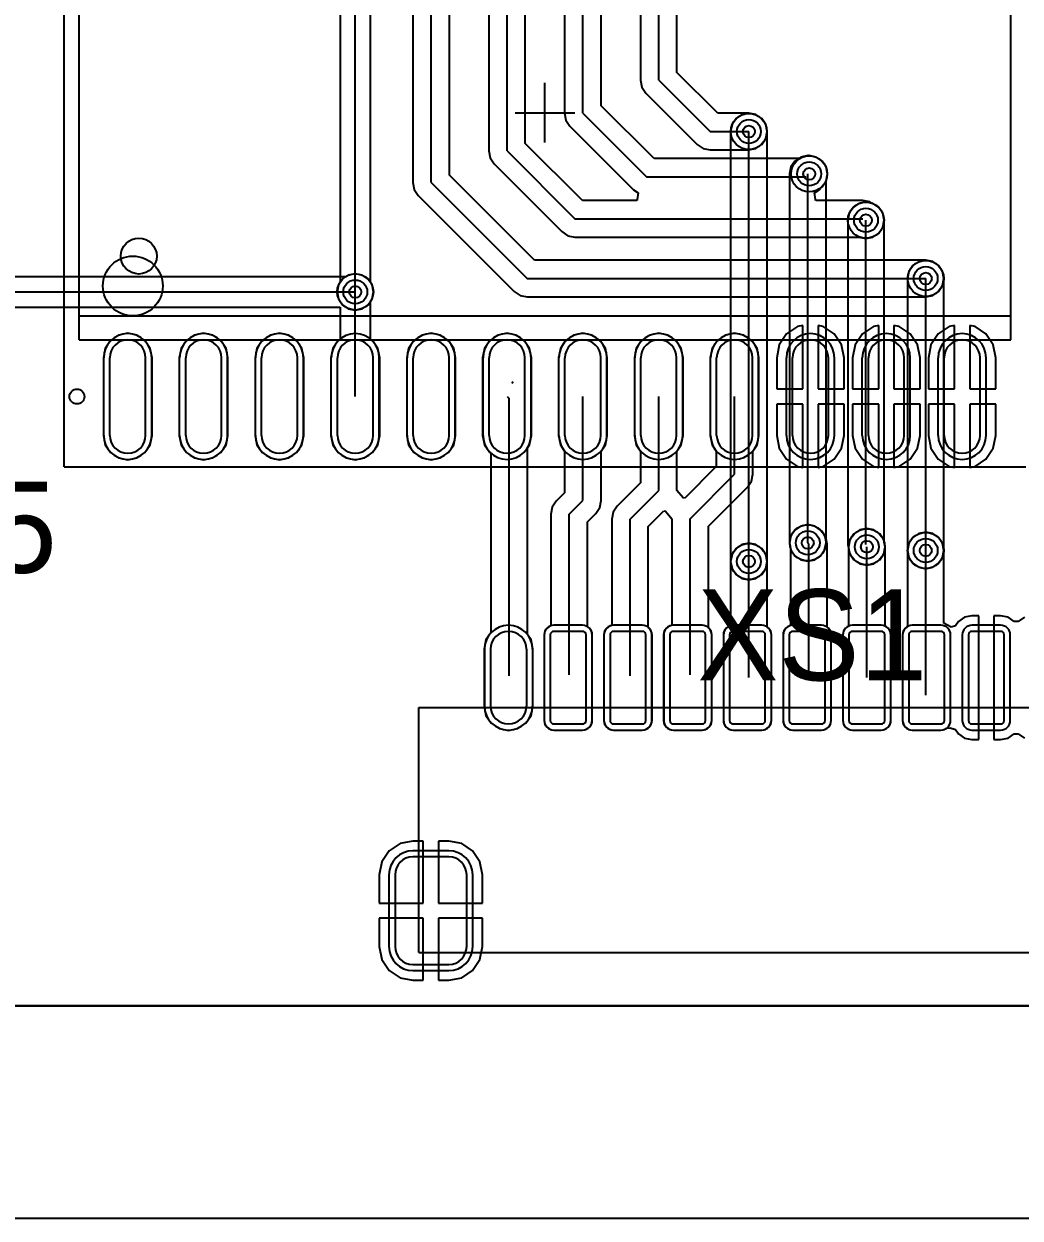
# Model space of a CAD drawing. Header units: millimetres. Extents: x 33 to 142, y 42 to 97.
# Drawn here: x 70.68 to 87.36, y 42.82 to 62.81 of the extents above; entities that cross this region are included whole.
import ezdxf

# ---------------------------------------------------------------- set-up
doc = ezdxf.new("R2010")
doc.units = ezdxf.units.MM
for name, color, linetype in [('BottomLayer', 5, 'Continuous'), ('BottomOverlay', 54, 'Continuous'), ('BottomSolder', 6, 'Continuous'), ('Mechanical13', 56, 'Continuous'), ('Mechanical15', 56, 'Continuous'), ('MultiLayer', 9, 'Continuous'), ('TopLayer', 1, 'Continuous'), ('TopOverlay', 2, 'Continuous'), ('TopPaste', 8, 'Continuous'), ('TopSolder', 216, 'Continuous'), ('ViaHoleLayer', 16, 'Continuous')]:
    doc.layers.add(name, color=color, linetype=linetype)

msp = doc.modelspace()

# ---------------------------------------------------------------- linework, layer by layer
at = {"layer": 'BottomLayer'}
for p, q in [((76.225, 58.325), (76.225, 71.625)), ((76.48, 58.484), (76.48, 71.625)), ((75.97, 71.328), (75.97, 58.484)), ((82.599, 61.226), (82.532, 61.127)), ((82.698, 61.293), (82.599, 61.226)), ((82.815, 61.316), (82.698, 61.293)), ((82.932, 61.293), (82.815, 61.316)), ((83.031, 61.226), (82.932, 61.293)), ((83.098, 61.127), (83.031, 61.226)), ((82.532, 61.127), (82.509, 61.01)), ((82.509, 61.01), (82.509, 53.815)), ((82.815, 53.815), (82.815, 61.01)), ((83.121, 61.01), (83.098, 61.127)), ((83.121, 53.815), (83.121, 61.01)), ((83.683, 60.583), (83.584, 60.516)), ((83.8, 60.606), (83.683, 60.583)), ((83.812, 60.603), (83.8, 60.606)), ((83.825, 60.606), (83.812, 60.603)), ((83.942, 60.583), (83.825, 60.606)), ((84.041, 60.516), (83.942, 60.583)), ((83.517, 60.417), (83.494, 60.3)), ((83.584, 60.516), (83.517, 60.417)), ((84.108, 60.417), (84.041, 60.516)), ((84.131, 60.3), (84.108, 60.417)), ((83.494, 60.3), (83.494, 54.125)), ((83.8, 54.125), (83.8, 60.3)), ((84.106, 60.18), (84.108, 60.183)), ((84.106, 54.125), (84.106, 60.18)), ((84.108, 60.183), (84.131, 60.3)), ((84.658, 59.808), (84.559, 59.741)), ((84.775, 59.831), (84.658, 59.808)), ((84.892, 59.808), (84.775, 59.831)), ((84.991, 59.741), (84.892, 59.808)), ((84.492, 59.642), (84.469, 59.525)), ((84.559, 59.741), (84.492, 59.642)), ((85.058, 59.642), (84.991, 59.741)), ((85.081, 59.525), (85.058, 59.642)), ((84.469, 59.525), (84.469, 54.1)), ((84.775, 54.1), (84.775, 59.525)), ((85.081, 54.135), (85.081, 59.525)), ((85.559, 58.766), (85.492, 58.667)), ((85.658, 58.833), (85.559, 58.766)), ((85.775, 58.856), (85.658, 58.833)), ((85.892, 58.833), (85.775, 58.856)), ((85.991, 58.766), (85.892, 58.833)), ((86.058, 58.667), (85.991, 58.766)), ((85.492, 58.667), (85.469, 58.55)), ((86.081, 58.55), (86.058, 58.667)), ((75.942, 58.442), (75.919, 58.325)), ((75.97, 58.484), (75.942, 58.442)), ((76.508, 58.442), (76.48, 58.484)), ((76.531, 58.325), (76.508, 58.442)), ((85.469, 58.55), (85.469, 54.2)), ((85.775, 54.2), (85.775, 58.55)), ((86.081, 54.2), (86.081, 58.55)), ((75.919, 58.325), (75.942, 58.208)), ((75.942, 58.208), (76.009, 58.109)), ((76.441, 58.109), (76.508, 58.208)), ((76.508, 58.208), (76.531, 58.325)), ((76.009, 58.109), (76.108, 58.042)), ((76.108, 58.042), (76.225, 58.019)), ((76.225, 58.019), (76.342, 58.042)), ((76.342, 58.042), (76.441, 58.109)), ((85.469, 54.2), (85.469, 54)), ((85.775, 54), (85.775, 54.2)), ((86.081, 54), (86.081, 54.2)), ((83.494, 54.125), (83.517, 54.008)), ((83.517, 54.008), (83.584, 53.909)), ((84.016, 53.909), (84.083, 54.008)), ((84.083, 54.008), (84.106, 54.125)), ((84.469, 54.1), (84.492, 53.983)), ((84.492, 53.983), (84.502, 53.968)), ((84.502, 53.968), (84.507, 53.943)), ((85.073, 53.943), (85.096, 54.06)), ((85.096, 54.06), (85.081, 54.135)), ((85.469, 54), (85.492, 53.883)), ((86.058, 53.883), (86.081, 54)), ((82.509, 53.815), (82.532, 53.698)), ((83.098, 53.698), (83.121, 53.815)), ((83.584, 53.909), (83.683, 53.842)), ((83.683, 53.842), (83.8, 53.819)), ((83.8, 53.819), (83.917, 53.842)), ((83.917, 53.842), (84.016, 53.909)), ((84.507, 53.943), (84.574, 53.844)), ((84.574, 53.844), (84.673, 53.777)), ((84.673, 53.777), (84.79, 53.754)), ((84.79, 53.754), (84.907, 53.777)), ((84.907, 53.777), (85.006, 53.844)), ((85.006, 53.844), (85.073, 53.943)), ((85.492, 53.883), (85.559, 53.784)), ((85.559, 53.784), (85.658, 53.717)), ((85.892, 53.717), (85.991, 53.784)), ((85.991, 53.784), (86.058, 53.883)), ((82.532, 53.698), (82.599, 53.599)), ((82.599, 53.599), (82.698, 53.532)), ((82.932, 53.532), (83.031, 53.599)), ((83.031, 53.599), (83.098, 53.698)), ((85.658, 53.717), (85.775, 53.694)), ((85.775, 53.694), (85.892, 53.717)), ((82.698, 53.532), (82.815, 53.509)), ((82.815, 53.509), (82.932, 53.532)), ((96.4, 46.375), (39.275, 46.375))]:
    msp.add_line(p, q, dxfattribs=at)
for centre in [(82.815, 61.01), (83.825, 60.3), (84.775, 59.525), (85.775, 58.55), (76.225, 58.325), (83.8, 54.125), (84.79, 54.06), (85.775, 54), (82.815, 53.815)]:
    msp.add_circle(centre, 0.2, dxfattribs=at)
at = {"layer": 'BottomOverlay'}
msp.add_line((39.15, 42.825), (142.225, 42.825), dxfattribs=at)
at = {"layer": 'BottomSolder'}
for centre in [(82.815, 61.01), (83.825, 60.3), (84.775, 59.525), (85.775, 58.55), (76.225, 58.325), (83.8, 54.125), (84.79, 54.06), (85.775, 54), (82.815, 53.815)]:
    msp.add_circle(centre, 0.302, dxfattribs=at)
at = {"layer": 'Mechanical13'}
for p, q in [((71.6, 57.525), (71.6, 65.125)), ((87.2, 57.525), (87.2, 65.125)), ((71.6, 57.525), (87.2, 57.525))]:
    msp.add_line(p, q, dxfattribs=at)
msp.add_circle((72.5, 58.425), 0.5, dxfattribs=at)
at = {"layer": 'Mechanical15'}
for p, q in [((71.35, 55.4), (71.35, 67.25)), ((79.4, 60.825), (79.4, 61.825)), ((78.9, 61.325), (79.9, 61.325)), ((71.35, 55.4), (87.45, 55.4))]:
    msp.add_line(p, q, dxfattribs=at)
at = {"layer": 'MultiLayer'}
for centre in [(82.815, 61.01), (83.825, 60.3), (84.775, 59.525), (85.775, 58.55), (76.225, 58.325), (83.8, 54.125), (84.79, 54.06), (85.775, 54), (82.815, 53.815)]:
    msp.add_circle(centre, 0.2, dxfattribs=at)
at = {"layer": 'TopLayer'}
for p, q in [((77.495, 60.155), (77.495, 66.075)), ((78.765, 60.685), (78.765, 66.075)), ((80.035, 61.315), (80.035, 66.075)), ((81.305, 61.87), (81.305, 66.075)), ((77.189, 65.163), (77.189, 60.155)), ((77.801, 60.282), (77.801, 65.163)), ((78.459, 65.163), (78.459, 60.685)), ((79.071, 60.812), (79.071, 65.163)), ((79.729, 65.163), (79.729, 61.315)), ((80.341, 61.442), (80.341, 65.163)), ((80.999, 65.163), (80.999, 61.87)), ((81.611, 61.997), (81.611, 65.163)), ((82.292, 61.316), (81.611, 61.997)), ((80.999, 61.87), (80.999, 61.87)), ((80.999, 61.87), (81.022, 61.753)), ((81.305, 61.87), (82.165, 61.01)), ((81.022, 61.753), (81.089, 61.654)), ((81.089, 61.654), (81.949, 60.794)), ((81.227, 60.556), (80.341, 61.442)), ((79.729, 61.315), (79.729, 61.315)), ((79.729, 61.315), (79.752, 61.198)), ((79.752, 61.198), (79.819, 61.099)), ((80.035, 61.315), (81.1, 60.25)), ((82.815, 61.316), (82.292, 61.316)), ((82.932, 61.293), (82.815, 61.316)), ((83.031, 61.226), (82.932, 61.293)), ((83.098, 61.127), (83.031, 61.226)), ((79.819, 61.099), (80.884, 60.034)), ((82.165, 61.01), (82.815, 61.01)), ((83.121, 61.01), (83.098, 61.127)), ((83.098, 60.893), (83.121, 61.01)), ((80.027, 59.856), (79.071, 60.812)), ((81.949, 60.794), (81.949, 60.794)), ((81.949, 60.794), (82.048, 60.727)), ((82.932, 60.727), (83.031, 60.794)), ((83.031, 60.794), (83.098, 60.893)), ((78.459, 60.685), (78.459, 60.685)), ((78.459, 60.685), (78.482, 60.568)), ((78.482, 60.568), (78.549, 60.469)), ((78.765, 60.685), (79.9, 59.55)), ((82.048, 60.727), (82.165, 60.704)), ((82.165, 60.704), (82.165, 60.704)), ((82.165, 60.704), (82.815, 60.704)), ((82.815, 60.704), (82.932, 60.727)), ((83.708, 60.583), (83.668, 60.556)), ((83.825, 60.606), (83.708, 60.583)), ((83.942, 60.583), (83.825, 60.606)), ((84.041, 60.516), (83.942, 60.583)), ((78.549, 60.469), (79.684, 59.334)), ((83.668, 60.556), (81.227, 60.556)), ((84.108, 60.417), (84.041, 60.516)), ((84.131, 60.3), (84.108, 60.417)), ((79.227, 58.856), (77.801, 60.282)), ((81.1, 60.25), (83.775, 60.25)), ((84.041, 60.084), (84.108, 60.183)), ((84.108, 60.183), (84.131, 60.3)), ((77.189, 60.155), (77.189, 60.155)), ((77.189, 60.155), (77.212, 60.038)), ((77.212, 60.038), (77.279, 59.939)), ((77.495, 60.155), (79.1, 58.55)), ((80.884, 60.034), (80.884, 60.034)), ((80.884, 60.034), (80.96, 59.983)), ((80.96, 59.983), (80.944, 59.87)), ((83.915, 59.983), (83.991, 60.034)), ((83.931, 59.87), (83.915, 59.983)), ((83.991, 60.034), (84.011, 60.064)), ((84.011, 60.064), (84.041, 60.084)), ((77.279, 59.939), (78.884, 58.334)), ((80.939, 59.856), (80.027, 59.856)), ((80.944, 59.87), (80.939, 59.856)), ((83.936, 59.856), (83.931, 59.87)), ((84.725, 59.856), (83.936, 59.856)), ((84.842, 59.833), (84.725, 59.856)), ((84.874, 59.811), (84.842, 59.833)), ((84.892, 59.808), (84.874, 59.811)), ((84.991, 59.741), (84.892, 59.808)), ((85.058, 59.642), (84.991, 59.741)), ((85.081, 59.525), (85.058, 59.642)), ((79.9, 59.55), (84.725, 59.55)), ((84.991, 59.309), (85.058, 59.408)), ((85.058, 59.408), (85.081, 59.525)), ((79.684, 59.334), (79.783, 59.267)), ((79.783, 59.267), (79.9, 59.244)), ((79.9, 59.244), (84.655, 59.244)), ((84.655, 59.244), (84.658, 59.242)), ((84.658, 59.242), (84.775, 59.219)), ((84.775, 59.219), (84.892, 59.242)), ((84.892, 59.242), (84.991, 59.309)), ((85.775, 58.856), (79.227, 58.856)), ((85.892, 58.833), (85.775, 58.856)), ((85.991, 58.766), (85.892, 58.833)), ((86.058, 58.667), (85.991, 58.766)), ((76.066, 58.58), (69, 58.58)), ((76.108, 58.608), (76.066, 58.58)), ((76.225, 58.631), (76.108, 58.608)), ((76.342, 58.608), (76.225, 58.631)), ((76.441, 58.541), (76.342, 58.608)), ((86.081, 58.55), (86.058, 58.667)), ((76.508, 58.442), (76.441, 58.541)), ((76.531, 58.325), (76.508, 58.442)), ((79.1, 58.55), (85.775, 58.55)), ((85.991, 58.334), (86.058, 58.433)), ((86.058, 58.433), (86.081, 58.55)), ((69, 58.325), (76.225, 58.325)), ((76.225, 56.575), (76.225, 58.325)), ((76.48, 58.167), (76.508, 58.208)), ((76.48, 57.536), (76.48, 58.167)), ((76.508, 58.208), (76.531, 58.325)), ((78.884, 58.334), (78.884, 58.334)), ((78.884, 58.334), (78.983, 58.267)), ((78.983, 58.267), (79.1, 58.244)), ((79.1, 58.244), (85.775, 58.244)), ((85.775, 58.244), (85.892, 58.267)), ((85.892, 58.267), (85.991, 58.334)), ((69.241, 58.07), (75.97, 58.07)), ((75.97, 58.07), (75.97, 57.536)), ((83.718, 57.765), (83.629, 57.747)), ((83.718, 56.702), (83.718, 57.765)), ((84.061, 57.747), (83.972, 57.765)), ((83.972, 57.765), (83.972, 56.702)), ((84.988, 57.765), (84.899, 57.747)), ((84.988, 56.702), (84.988, 57.765)), ((85.331, 57.747), (85.242, 57.765)), ((85.242, 57.765), (85.242, 56.702)), ((86.258, 57.765), (86.169, 57.747)), ((86.258, 56.702), (86.258, 57.765)), ((86.601, 57.747), (86.512, 57.765)), ((86.512, 57.765), (86.512, 56.702)), ((72.259, 57.602), (72.127, 57.513)), ((72.415, 57.633), (72.259, 57.602)), ((72.571, 57.602), (72.415, 57.633)), ((72.703, 57.513), (72.571, 57.602)), ((73.529, 57.602), (73.397, 57.513)), ((73.685, 57.633), (73.529, 57.602)), ((73.841, 57.602), (73.685, 57.633)), ((73.973, 57.513), (73.841, 57.602)), ((74.799, 57.602), (74.667, 57.513)), ((74.955, 57.633), (74.799, 57.602)), ((75.111, 57.602), (74.955, 57.633)), ((75.243, 57.513), (75.111, 57.602)), ((77.339, 57.602), (77.207, 57.513)), ((77.495, 57.633), (77.339, 57.602)), ((77.651, 57.602), (77.495, 57.633)), ((77.783, 57.513), (77.651, 57.602)), ((78.609, 57.602), (78.477, 57.513)), ((78.765, 57.633), (78.609, 57.602)), ((78.921, 57.602), (78.765, 57.633)), ((79.053, 57.513), (78.921, 57.602)), ((79.879, 57.602), (79.747, 57.513)), ((80.035, 57.633), (79.879, 57.602)), ((80.191, 57.602), (80.035, 57.633)), ((80.323, 57.513), (80.191, 57.602)), ((81.149, 57.602), (81.017, 57.513)), ((81.305, 57.633), (81.149, 57.602)), ((81.461, 57.602), (81.305, 57.633)), ((81.593, 57.513), (81.461, 57.602)), ((82.419, 57.602), (82.287, 57.513)), ((82.575, 57.633), (82.419, 57.602)), ((82.731, 57.602), (82.575, 57.633)), ((82.863, 57.513), (82.731, 57.602)), ((83.446, 57.624), (83.323, 57.441)), ((83.629, 57.747), (83.446, 57.624)), ((84.244, 57.624), (84.061, 57.747)), ((84.367, 57.441), (84.244, 57.624)), ((84.716, 57.624), (84.593, 57.441)), ((84.899, 57.747), (84.716, 57.624)), ((85.514, 57.624), (85.331, 57.747)), ((85.637, 57.441), (85.514, 57.624)), ((85.986, 57.624), (85.863, 57.441)), ((86.169, 57.747), (85.986, 57.624)), ((86.784, 57.624), (86.601, 57.747)), ((86.907, 57.441), (86.784, 57.624)), ((72.038, 57.381), (72.007, 57.225)), ((72.127, 57.513), (72.038, 57.381)), ((72.792, 57.381), (72.703, 57.513)), ((72.823, 57.225), (72.792, 57.381)), ((73.308, 57.381), (73.277, 57.225)), ((73.397, 57.513), (73.308, 57.381)), ((74.062, 57.381), (73.973, 57.513)), ((74.093, 57.225), (74.062, 57.381)), ((74.578, 57.381), (74.547, 57.225)), ((74.667, 57.513), (74.578, 57.381)), ((75.332, 57.381), (75.243, 57.513)), ((75.363, 57.225), (75.332, 57.381)), ((75.848, 57.381), (75.817, 57.225)), ((75.937, 57.513), (75.848, 57.381)), ((75.97, 57.536), (75.937, 57.513)), ((76.513, 57.513), (76.48, 57.536)), ((76.602, 57.381), (76.513, 57.513)), ((76.633, 57.225), (76.602, 57.381)), ((77.118, 57.381), (77.087, 57.225)), ((77.207, 57.513), (77.118, 57.381)), ((77.872, 57.381), (77.783, 57.513)), ((77.903, 57.225), (77.872, 57.381)), ((78.388, 57.381), (78.357, 57.225)), ((78.477, 57.513), (78.388, 57.381)), ((79.142, 57.381), (79.053, 57.513)), ((79.173, 57.225), (79.142, 57.381)), ((79.658, 57.381), (79.627, 57.225)), ((79.747, 57.513), (79.658, 57.381)), ((80.412, 57.381), (80.323, 57.513)), ((80.443, 57.225), (80.412, 57.381)), ((80.928, 57.381), (80.897, 57.225)), ((81.017, 57.513), (80.928, 57.381)), ((81.682, 57.381), (81.593, 57.513)), ((81.713, 57.225), (81.682, 57.381)), ((82.198, 57.381), (82.167, 57.225)), ((82.287, 57.513), (82.198, 57.381)), ((82.952, 57.381), (82.863, 57.513)), ((82.983, 57.225), (82.952, 57.381)), ((83.323, 57.441), (83.28, 57.225)), ((84.41, 57.225), (84.367, 57.441)), ((84.593, 57.441), (84.55, 57.225)), ((85.68, 57.225), (85.637, 57.441)), ((85.863, 57.441), (85.82, 57.225)), ((86.95, 57.225), (86.907, 57.441)), ((72.007, 57.225), (72.007, 55.925)), ((72.115, 55.925), (72.115, 57.225)), ((72.715, 55.925), (72.715, 57.225)), ((72.823, 55.925), (72.823, 57.225)), ((73.277, 57.225), (73.277, 55.925)), ((73.385, 55.925), (73.385, 57.225)), ((73.985, 55.925), (73.985, 57.225)), ((74.093, 55.925), (74.093, 57.225)), ((74.547, 57.225), (74.547, 55.925)), ((74.655, 55.925), (74.655, 57.225)), ((75.255, 55.925), (75.255, 57.225)), ((75.363, 55.925), (75.363, 57.225)), ((75.817, 57.225), (75.817, 55.925)), ((75.925, 55.925), (75.925, 57.225)), ((76.525, 55.925), (76.525, 57.225)), ((76.633, 55.925), (76.633, 57.225)), ((77.087, 57.225), (77.087, 55.925)), ((77.195, 55.925), (77.195, 57.225)), ((77.795, 55.925), (77.795, 57.225)), ((77.903, 55.925), (77.903, 57.225)), ((78.357, 57.225), (78.357, 55.925)), ((78.465, 55.925), (78.465, 57.225)), ((79.065, 55.925), (79.065, 57.225)), ((79.173, 56.84), (79.173, 57.225)), ((79.627, 57.225), (79.627, 55.925)), ((79.735, 55.925), (79.735, 57.225)), ((80.335, 55.925), (80.335, 57.225)), ((80.443, 55.925), (80.443, 57.225)), ((80.897, 57.225), (80.897, 55.925)), ((81.005, 55.925), (81.005, 57.225)), ((81.605, 55.925), (81.605, 57.225)), ((81.713, 55.925), (81.713, 57.225)), ((82.167, 57.225), (82.167, 55.925)), ((82.275, 55.925), (82.275, 57.225)), ((82.875, 55.925), (82.875, 57.225)), ((82.983, 55.925), (82.983, 57.225)), ((83.28, 57.225), (83.28, 56.702)), ((83.545, 55.925), (83.545, 57.225)), ((84.145, 55.925), (84.145, 57.225)), ((84.41, 56.702), (84.41, 57.225)), ((84.55, 57.225), (84.55, 56.702)), ((84.815, 55.925), (84.815, 57.225)), ((85.415, 55.925), (85.415, 57.225)), ((85.68, 56.702), (85.68, 57.225)), ((85.82, 57.225), (85.82, 56.702)), ((86.085, 55.925), (86.085, 57.225)), ((86.685, 55.925), (86.685, 57.225)), ((86.95, 56.702), (86.95, 57.225)), ((78.845, 56.8), (78.87, 56.825)), ((79.176, 56.825), (79.173, 56.84)), ((79.173, 56.81), (79.176, 56.825)), ((79.173, 55.925), (79.173, 56.81)), ((78.765, 56.575), (78.8, 56.54)), ((80.035, 54.835), (80.035, 56.575)), ((81.305, 55.005), (81.305, 56.575)), ((82.575, 55.275), (82.575, 56.575)), ((83.28, 56.702), (83.718, 56.702)), ((83.972, 56.702), (84.41, 56.702)), ((84.55, 56.702), (84.988, 56.702)), ((85.242, 56.702), (85.68, 56.702)), ((85.82, 56.702), (86.258, 56.702)), ((86.512, 56.702), (86.95, 56.702)), ((78.8, 51.9), (78.8, 56.54)), ((83.718, 56.448), (83.28, 56.448)), ((83.28, 56.448), (83.28, 55.925)), ((83.718, 55.385), (83.718, 56.448)), ((84.41, 56.448), (83.972, 56.448)), ((83.972, 56.448), (83.972, 55.385)), ((84.41, 55.925), (84.41, 56.448)), ((84.988, 56.448), (84.55, 56.448)), ((84.55, 56.448), (84.55, 55.925)), ((84.988, 55.385), (84.988, 56.448)), ((85.68, 56.448), (85.242, 56.448)), ((85.242, 56.448), (85.242, 55.385)), ((85.68, 55.925), (85.68, 56.448)), ((86.258, 56.448), (85.82, 56.448)), ((85.82, 56.448), (85.82, 55.925)), ((86.258, 55.385), (86.258, 56.448)), ((86.95, 56.448), (86.512, 56.448)), ((86.512, 56.448), (86.512, 55.385)), ((86.95, 55.925), (86.95, 56.448)), ((72.007, 55.925), (72.038, 55.769)), ((72.038, 55.769), (72.127, 55.637)), ((72.703, 55.637), (72.792, 55.769)), ((72.792, 55.769), (72.823, 55.925)), ((73.277, 55.925), (73.308, 55.769)), ((73.308, 55.769), (73.397, 55.637)), ((73.973, 55.637), (74.062, 55.769)), ((74.062, 55.769), (74.093, 55.925)), ((74.547, 55.925), (74.578, 55.769)), ((74.578, 55.769), (74.667, 55.637)), ((75.243, 55.637), (75.332, 55.769)), ((75.332, 55.769), (75.363, 55.925)), ((75.817, 55.925), (75.848, 55.769)), ((75.848, 55.769), (75.937, 55.637)), ((76.513, 55.637), (76.602, 55.769)), ((76.602, 55.769), (76.633, 55.925)), ((77.087, 55.925), (77.118, 55.769)), ((77.118, 55.769), (77.207, 55.637)), ((77.783, 55.637), (77.872, 55.769)), ((77.872, 55.769), (77.903, 55.925)), ((78.357, 55.925), (78.388, 55.769)), ((78.388, 55.769), (78.477, 55.637)), ((79.106, 55.715), (79.142, 55.769)), ((79.142, 55.769), (79.173, 55.925)), ((79.627, 55.925), (79.658, 55.769)), ((79.658, 55.769), (79.729, 55.663)), ((80.341, 55.663), (80.412, 55.769)), ((80.412, 55.769), (80.443, 55.925)), ((80.897, 55.925), (80.928, 55.769)), ((80.928, 55.769), (80.999, 55.663)), ((81.611, 55.663), (81.682, 55.769)), ((81.682, 55.769), (81.713, 55.925)), ((82.167, 55.925), (82.198, 55.769)), ((82.198, 55.769), (82.269, 55.663)), ((82.881, 55.663), (82.952, 55.769)), ((82.952, 55.769), (82.983, 55.925)), ((83.28, 55.925), (83.323, 55.709)), ((84.367, 55.709), (84.41, 55.925)), ((84.55, 55.925), (84.593, 55.709)), ((85.637, 55.709), (85.68, 55.925)), ((85.82, 55.925), (85.863, 55.709)), ((86.907, 55.709), (86.95, 55.925)), ((72.127, 55.637), (72.259, 55.548)), ((72.571, 55.548), (72.703, 55.637)), ((73.397, 55.637), (73.529, 55.548)), ((73.841, 55.548), (73.973, 55.637)), ((74.667, 55.637), (74.799, 55.548)), ((75.111, 55.548), (75.243, 55.637)), ((75.937, 55.637), (76.069, 55.548)), ((76.381, 55.548), (76.513, 55.637)), ((77.207, 55.637), (77.339, 55.548)), ((77.651, 55.548), (77.783, 55.637)), ((78.477, 55.637), (78.494, 55.625)), ((78.494, 55.625), (78.494, 52.622)), ((79.106, 52.592), (79.106, 55.715)), ((79.729, 55.663), (79.729, 54.962)), ((80.341, 54.835), (80.341, 55.663)), ((80.999, 55.663), (80.999, 55.132)), ((81.611, 55.005), (81.611, 55.663)), ((82.269, 55.663), (82.269, 55.402)), ((82.881, 55.275), (82.881, 55.663)), ((83.323, 55.709), (83.446, 55.526)), ((84.244, 55.526), (84.367, 55.709)), ((84.593, 55.709), (84.716, 55.526)), ((85.514, 55.526), (85.637, 55.709)), ((85.863, 55.709), (85.986, 55.526)), ((86.784, 55.526), (86.907, 55.709)), ((72.259, 55.548), (72.415, 55.517)), ((72.415, 55.517), (72.571, 55.548)), ((73.529, 55.548), (73.685, 55.517)), ((73.685, 55.517), (73.841, 55.548)), ((74.799, 55.548), (74.955, 55.517)), ((74.955, 55.517), (75.111, 55.548)), ((76.069, 55.548), (76.225, 55.517)), ((76.225, 55.517), (76.381, 55.548)), ((77.339, 55.548), (77.495, 55.517)), ((77.495, 55.517), (77.651, 55.548)), ((82.269, 55.402), (81.742, 54.875)), ((83.446, 55.526), (83.629, 55.403)), ((83.629, 55.403), (83.718, 55.385)), ((83.972, 55.385), (84.061, 55.403)), ((84.061, 55.403), (84.244, 55.526)), ((84.716, 55.526), (84.899, 55.403)), ((84.899, 55.403), (84.988, 55.385)), ((85.242, 55.385), (85.331, 55.403)), ((85.331, 55.403), (85.514, 55.526)), ((85.986, 55.526), (86.169, 55.403)), ((86.169, 55.403), (86.258, 55.385)), ((86.512, 55.385), (86.601, 55.403)), ((86.601, 55.403), (86.784, 55.526)), ((81.83, 54.53), (82.575, 55.275)), ((82.858, 55.158), (82.881, 55.275)), ((80.999, 55.132), (80.609, 54.741)), ((80.825, 54.525), (81.305, 55.005)), ((81.715, 54.879), (81.611, 55.005)), ((82.136, 54.403), (82.791, 55.059)), ((82.791, 55.059), (82.858, 55.158)), ((82.791, 55.059), (82.791, 55.059)), ((79.589, 54.821), (79.522, 54.722)), ((79.729, 54.962), (79.589, 54.821)), ((79.805, 54.605), (80.035, 54.835)), ((80.318, 54.718), (80.341, 54.835)), ((80.341, 54.835), (80.341, 54.835)), ((81.742, 54.875), (81.715, 54.879)), ((79.522, 54.722), (79.499, 54.605)), ((79.499, 54.605), (79.499, 54.605)), ((79.499, 54.605), (79.499, 52.738)), ((79.805, 51.915), (79.805, 54.605)), ((80.111, 54.478), (80.251, 54.619)), ((80.251, 54.619), (80.318, 54.718)), ((80.542, 54.642), (80.519, 54.525)), ((80.609, 54.741), (80.542, 54.642)), ((81.131, 54.398), (81.393, 54.66)), ((81.393, 54.66), (81.42, 54.656)), ((81.42, 54.656), (81.524, 54.53)), ((80.111, 52.723), (80.111, 54.478)), ((80.519, 54.525), (80.519, 54.525)), ((80.519, 54.525), (80.519, 52.742)), ((80.825, 51.9), (80.825, 54.525)), ((81.131, 52.71), (81.131, 54.398)), ((81.524, 54.53), (81.524, 54.53)), ((81.524, 54.53), (81.524, 52.743)), ((81.83, 51.915), (81.83, 54.53)), ((82.136, 52.707), (82.136, 54.403)), ((83.683, 54.408), (83.584, 54.341)), ((83.8, 54.431), (83.683, 54.408)), ((83.917, 54.408), (83.8, 54.431)), ((84.016, 54.341), (83.917, 54.408)), ((84.79, 54.366), (84.673, 54.343)), ((84.907, 54.343), (84.79, 54.366)), ((83.517, 54.242), (83.494, 54.125)), ((83.584, 54.341), (83.517, 54.242)), ((84.036, 54.321), (84.016, 54.341)), ((84.103, 54.222), (84.036, 54.321)), ((84.036, 54.321), (84.036, 54.321)), ((84.126, 54.105), (84.103, 54.222)), ((84.507, 54.177), (84.484, 54.06)), ((84.574, 54.276), (84.507, 54.177)), ((84.673, 54.343), (84.574, 54.276)), ((85.006, 54.276), (84.907, 54.343)), ((85.073, 54.177), (85.006, 54.276)), ((85.096, 54.06), (85.073, 54.177)), ((85.559, 54.216), (85.492, 54.117)), ((85.658, 54.283), (85.559, 54.216)), ((85.775, 54.306), (85.658, 54.283)), ((85.892, 54.283), (85.775, 54.306)), ((85.991, 54.216), (85.892, 54.283)), ((86.058, 54.117), (85.991, 54.216)), ((82.599, 54.031), (82.532, 53.932)), ((82.698, 54.098), (82.599, 54.031)), ((82.815, 54.121), (82.698, 54.098)), ((82.932, 54.098), (82.815, 54.121)), ((83.031, 54.031), (82.932, 54.098)), ((83.098, 53.932), (83.031, 54.031)), ((83.494, 54.125), (83.514, 54.024)), ((83.514, 54.024), (83.514, 52.741)), ((83.8, 54.125), (83.82, 54.105)), ((83.82, 51.885), (83.82, 54.105)), ((84.126, 52.713), (84.126, 54.105)), ((84.126, 54.105), (84.126, 54.105)), ((84.484, 54.06), (84.484, 52.733)), ((84.79, 51.87), (84.79, 54.06)), ((85.096, 52.733), (85.096, 54.06)), ((85.492, 54.117), (85.469, 54)), ((85.469, 54), (85.469, 52.723)), ((85.775, 51.575), (85.775, 54)), ((86.081, 54), (86.058, 54.117)), ((86.081, 52.78), (86.081, 54)), ((82.532, 53.932), (82.509, 53.815)), ((82.509, 53.815), (82.509, 52.74)), ((82.815, 51.87), (82.815, 53.815)), ((83.121, 53.815), (83.098, 53.932)), ((83.121, 52.717), (83.121, 53.815)), ((86.199, 52.715), (86.081, 52.78)), ((86.324, 52.811), (86.274, 52.737)), ((86.427, 52.881), (86.324, 52.811)), ((86.55, 52.905), (86.427, 52.881)), ((86.663, 52.905), (86.55, 52.905)), ((86.663, 51.87), (86.663, 52.905)), ((87.03, 52.905), (86.917, 52.905)), ((86.917, 52.905), (86.917, 51.87)), ((87.153, 52.881), (87.03, 52.905)), ((87.256, 52.811), (87.153, 52.881)), ((87.324, 52.811), (87.256, 52.811)), ((87.427, 52.881), (87.324, 52.811)), ((78.494, 52.622), (78.413, 52.501)), ((79.167, 52.501), (79.106, 52.592)), ((79.399, 52.647), (79.387, 52.585)), ((79.387, 52.585), (79.387, 51.155)), ((79.435, 52.7), (79.399, 52.647)), ((79.488, 52.736), (79.435, 52.7)), ((79.499, 52.738), (79.488, 52.736)), ((79.49, 52.585), (79.49, 51.155)), ((80.03, 52.645), (79.55, 52.645)), ((80.09, 51.155), (80.09, 52.585)), ((80.145, 52.7), (80.111, 52.723)), ((80.181, 52.647), (80.145, 52.7)), ((80.193, 52.585), (80.181, 52.647)), ((80.193, 51.155), (80.193, 52.585)), ((80.399, 52.647), (80.387, 52.585)), ((80.387, 52.585), (80.387, 51.155)), ((80.435, 52.7), (80.399, 52.647)), ((80.488, 52.736), (80.435, 52.7)), ((80.519, 52.742), (80.488, 52.736)), ((80.49, 52.585), (80.49, 51.155)), ((81.03, 52.645), (80.55, 52.645)), ((81.09, 51.155), (81.09, 52.585)), ((81.145, 52.7), (81.131, 52.71)), ((81.181, 52.647), (81.145, 52.7)), ((81.193, 52.585), (81.181, 52.647)), ((81.193, 51.155), (81.193, 52.585)), ((81.399, 52.647), (81.387, 52.585)), ((81.387, 52.585), (81.387, 51.155)), ((81.435, 52.7), (81.399, 52.647)), ((81.488, 52.736), (81.435, 52.7)), ((81.524, 52.743), (81.488, 52.736)), ((81.49, 52.585), (81.49, 51.155)), ((82.03, 52.645), (81.55, 52.645)), ((82.09, 51.155), (82.09, 52.585)), ((82.145, 52.7), (82.136, 52.707)), ((82.181, 52.647), (82.145, 52.7)), ((82.193, 52.585), (82.181, 52.647)), ((82.193, 51.155), (82.193, 52.585)), ((82.399, 52.647), (82.387, 52.585)), ((82.387, 52.585), (82.387, 51.155)), ((82.435, 52.7), (82.399, 52.647)), ((82.488, 52.736), (82.435, 52.7)), ((82.509, 52.74), (82.488, 52.736)), ((82.49, 52.585), (82.49, 51.155)), ((83.03, 52.645), (82.55, 52.645)), ((83.09, 51.155), (83.09, 52.585)), ((83.145, 52.7), (83.121, 52.717)), ((83.181, 52.647), (83.145, 52.7)), ((83.193, 52.585), (83.181, 52.647)), ((83.193, 51.155), (83.193, 52.585)), ((83.399, 52.647), (83.387, 52.585)), ((83.387, 52.585), (83.387, 51.155)), ((83.435, 52.7), (83.399, 52.647)), ((83.488, 52.736), (83.435, 52.7)), ((83.514, 52.741), (83.488, 52.736)), ((83.49, 52.585), (83.49, 51.155)), ((84.03, 52.645), (83.55, 52.645)), ((84.09, 51.155), (84.09, 52.585)), ((84.145, 52.7), (84.126, 52.713)), ((84.181, 52.647), (84.145, 52.7)), ((84.193, 52.585), (84.181, 52.647)), ((84.193, 51.155), (84.193, 52.585)), ((84.399, 52.647), (84.387, 52.585)), ((84.387, 52.585), (84.387, 51.155)), ((84.435, 52.7), (84.399, 52.647)), ((84.484, 52.733), (84.435, 52.7)), ((84.49, 52.585), (84.49, 51.155)), ((85.03, 52.645), (84.55, 52.645)), ((85.09, 51.155), (85.09, 52.585)), ((85.145, 52.7), (85.096, 52.733)), ((85.181, 52.647), (85.145, 52.7)), ((85.193, 52.585), (85.181, 52.647)), ((85.193, 51.155), (85.193, 52.585)), ((85.399, 52.647), (85.387, 52.585)), ((85.387, 52.585), (85.387, 51.155)), ((85.435, 52.7), (85.399, 52.647)), ((85.469, 52.723), (85.435, 52.7)), ((85.49, 52.585), (85.49, 51.155)), ((86.03, 52.645), (85.55, 52.645)), ((86.09, 51.155), (86.09, 52.585)), ((86.274, 52.737), (86.199, 52.715)), ((86.49, 52.585), (86.49, 51.155)), ((87.03, 52.645), (86.55, 52.645)), ((87.09, 51.155), (87.09, 52.585)), ((78.413, 52.501), (78.382, 52.345)), ((79.198, 52.345), (79.167, 52.501)), ((78.382, 52.345), (78.382, 51.395)), ((78.49, 52.345), (78.49, 51.395)), ((79.09, 52.345), (79.09, 51.395)), ((79.198, 51.395), (79.198, 52.345)), ((86.663, 50.835), (86.663, 51.87)), ((86.917, 51.87), (86.917, 50.835)), ((78.382, 51.395), (78.413, 51.239)), ((79.167, 51.239), (79.198, 51.395)), ((78.413, 51.239), (78.502, 51.107)), ((79.078, 51.107), (79.167, 51.239)), ((78.502, 51.107), (78.634, 51.018)), ((78.634, 51.018), (78.79, 50.987)), ((78.79, 50.987), (78.946, 51.018)), ((78.946, 51.018), (79.078, 51.107)), ((79.387, 51.155), (79.399, 51.093)), ((79.399, 51.093), (79.435, 51.04)), ((79.435, 51.04), (79.488, 51.004)), ((79.488, 51.004), (79.55, 50.992)), ((79.55, 51.095), (80.03, 51.095)), ((79.55, 50.992), (80.03, 50.992)), ((80.03, 50.992), (80.092, 51.004)), ((80.092, 51.004), (80.145, 51.04)), ((80.145, 51.04), (80.181, 51.093)), ((80.181, 51.093), (80.193, 51.155)), ((80.387, 51.155), (80.399, 51.093)), ((80.399, 51.093), (80.435, 51.04)), ((80.435, 51.04), (80.488, 51.004)), ((80.488, 51.004), (80.55, 50.992)), ((80.55, 51.095), (81.03, 51.095)), ((80.55, 50.992), (81.03, 50.992)), ((81.03, 50.992), (81.092, 51.004)), ((81.092, 51.004), (81.145, 51.04)), ((81.145, 51.04), (81.181, 51.093)), ((81.181, 51.093), (81.193, 51.155)), ((81.387, 51.155), (81.399, 51.093)), ((81.399, 51.093), (81.435, 51.04)), ((81.435, 51.04), (81.488, 51.004)), ((81.488, 51.004), (81.55, 50.992)), ((81.55, 51.095), (82.03, 51.095)), ((81.55, 50.992), (82.03, 50.992)), ((82.03, 50.992), (82.092, 51.004)), ((82.092, 51.004), (82.145, 51.04)), ((82.145, 51.04), (82.181, 51.093)), ((82.181, 51.093), (82.193, 51.155)), ((82.387, 51.155), (82.399, 51.093)), ((82.399, 51.093), (82.435, 51.04)), ((82.435, 51.04), (82.488, 51.004)), ((82.488, 51.004), (82.55, 50.992)), ((82.55, 51.095), (83.03, 51.095)), ((82.55, 50.992), (83.03, 50.992)), ((83.03, 50.992), (83.092, 51.004)), ((83.092, 51.004), (83.145, 51.04)), ((83.145, 51.04), (83.181, 51.093)), ((83.181, 51.093), (83.193, 51.155)), ((83.387, 51.155), (83.399, 51.093)), ((83.399, 51.093), (83.435, 51.04)), ((83.435, 51.04), (83.488, 51.004)), ((83.488, 51.004), (83.55, 50.992)), ((83.55, 51.095), (84.03, 51.095)), ((83.55, 50.992), (84.03, 50.992)), ((84.03, 50.992), (84.092, 51.004)), ((84.092, 51.004), (84.145, 51.04)), ((84.145, 51.04), (84.181, 51.093)), ((84.181, 51.093), (84.193, 51.155)), ((84.387, 51.155), (84.399, 51.093)), ((84.399, 51.093), (84.435, 51.04)), ((84.435, 51.04), (84.488, 51.004)), ((84.488, 51.004), (84.55, 50.992)), ((84.55, 51.095), (85.03, 51.095)), ((84.55, 50.992), (85.03, 50.992)), ((85.03, 50.992), (85.092, 51.004)), ((85.092, 51.004), (85.145, 51.04)), ((85.145, 51.04), (85.181, 51.093)), ((85.181, 51.093), (85.193, 51.155)), ((85.387, 51.155), (85.399, 51.093)), ((85.399, 51.093), (85.435, 51.04)), ((85.435, 51.04), (85.488, 51.004)), ((85.488, 51.004), (85.55, 50.992)), ((85.55, 51.095), (86.03, 51.095)), ((85.55, 50.992), (86.03, 50.992)), ((86.03, 50.992), (86.092, 51.004)), ((86.092, 51.004), (86.126, 51.027)), ((86.126, 51.027), (86.182, 51.029)), ((86.182, 51.029), (86.274, 51.003)), ((86.274, 51.003), (86.324, 50.929)), ((86.55, 51.095), (87.03, 51.095)), ((86.324, 50.929), (86.427, 50.859)), ((86.427, 50.859), (86.55, 50.835)), ((86.55, 50.835), (86.663, 50.835)), ((86.917, 50.835), (87.03, 50.835)), ((87.03, 50.835), (87.153, 50.859)), ((87.153, 50.859), (87.256, 50.929)), ((87.256, 50.929), (87.324, 50.929)), ((87.324, 50.929), (87.427, 50.859)), ((76.791, 48.969), (76.668, 48.786)), ((76.974, 49.092), (76.791, 48.969)), ((77.19, 49.135), (76.974, 49.092)), ((77.363, 49.135), (77.19, 49.135)), ((77.363, 48.097), (77.363, 49.135)), ((77.79, 49.135), (77.617, 49.135)), ((77.617, 49.135), (77.617, 48.097)), ((78.006, 49.092), (77.79, 49.135)), ((78.189, 48.969), (78.006, 49.092)), ((78.312, 48.786), (78.189, 48.969)), ((76.668, 48.786), (76.625, 48.57)), ((77.79, 48.87), (77.19, 48.87)), ((78.355, 48.57), (78.312, 48.786)), ((76.625, 48.57), (76.625, 48.097)), ((76.89, 48.57), (76.89, 47.37)), ((78.09, 47.37), (78.09, 48.57)), ((78.355, 48.097), (78.355, 48.57)), ((76.625, 48.097), (77.363, 48.097)), ((77.617, 48.097), (78.355, 48.097)), ((77.363, 47.843), (76.625, 47.843)), ((76.625, 47.843), (76.625, 47.37)), ((77.363, 46.805), (77.363, 47.843)), ((78.355, 47.843), (77.617, 47.843)), ((77.617, 47.843), (77.617, 46.805)), ((78.355, 47.37), (78.355, 47.843)), ((76.625, 47.37), (76.668, 47.154)), ((78.312, 47.154), (78.355, 47.37)), ((76.668, 47.154), (76.791, 46.971)), ((76.791, 46.971), (76.974, 46.848)), ((77.19, 47.07), (77.79, 47.07)), ((78.006, 46.848), (78.189, 46.971)), ((78.189, 46.971), (78.312, 47.154)), ((76.974, 46.848), (77.19, 46.805)), ((77.19, 46.805), (77.363, 46.805)), ((77.617, 46.805), (77.79, 46.805)), ((77.79, 46.805), (78.006, 46.848)), ((96.4, 46.375), (39.506, 46.375))]:
    msp.add_line(p, q, dxfattribs=at)
for centre in [(82.815, 61.01), (83.825, 60.3), (84.775, 59.525), (85.775, 58.55), (76.225, 58.325), (83.8, 54.125), (84.79, 54.06), (85.775, 54), (82.815, 53.815)]:
    msp.add_circle(centre, 0.2, dxfattribs=at)
for centre, radius, start, end in [((72.415, 57.225), 0.3, 0, 180), ((73.685, 57.225), 0.3, 0, 180), ((74.955, 57.225), 0.3, 0, 180), ((76.225, 57.225), 0.3, 0, 180), ((77.495, 57.225), 0.3, 0, 180), ((78.765, 57.225), 0.3, 0, 180), ((80.035, 57.225), 0.3, 0, 180), ((81.305, 57.225), 0.3, 0, 180), ((82.575, 57.225), 0.3, 0, 180), ((83.845, 57.225), 0.3, 0, 180), ((85.115, 57.225), 0.3, 0, 180), ((86.385, 57.225), 0.3, 0, 180), ((72.415, 55.925), 0.3, 180, 0), ((73.685, 55.925), 0.3, 180, 0), ((74.955, 55.925), 0.3, 180, 0), ((76.225, 55.925), 0.3, 180, 0), ((77.495, 55.925), 0.3, 180, 0), ((78.765, 55.925), 0.3, 180, 0), ((80.035, 55.925), 0.3, 180, 0), ((81.305, 55.925), 0.3, 180, 0), ((82.575, 55.925), 0.3, 180, 0), ((83.845, 55.925), 0.3, 180, 0), ((85.115, 55.925), 0.3, 180, 0), ((86.385, 55.925), 0.3, 180, 0), ((78.79, 52.345), 0.3, 0, 180), ((79.55, 52.585), 0.06, 90, 180), ((80.03, 52.585), 0.06, 0, 90), ((80.55, 52.585), 0.06, 90, 180), ((81.03, 52.585), 0.06, 0, 90), ((81.55, 52.585), 0.06, 90, 180), ((82.03, 52.585), 0.06, 0, 90), ((82.55, 52.585), 0.06, 90, 180), ((83.03, 52.585), 0.06, 0, 90), ((83.55, 52.585), 0.06, 90, 180), ((84.03, 52.585), 0.06, 0, 90), ((84.55, 52.585), 0.06, 90, 180), ((85.03, 52.585), 0.06, 0, 90), ((85.55, 52.585), 0.06, 90, 180), ((86.03, 52.585), 0.06, 0, 90), ((86.55, 52.585), 0.06, 90, 180), ((87.03, 52.585), 0.06, 0, 90), ((78.79, 51.395), 0.3, 180, 0), ((79.55, 51.155), 0.06, 180, 270), ((80.03, 51.155), 0.06, 270, 0), ((80.55, 51.155), 0.06, 180, 270), ((81.03, 51.155), 0.06, 270, 0), ((81.55, 51.155), 0.06, 180, 270), ((82.03, 51.155), 0.06, 270, 0), ((82.55, 51.155), 0.06, 180, 270), ((83.03, 51.155), 0.06, 270, 0), ((83.55, 51.155), 0.06, 180, 270), ((84.03, 51.155), 0.06, 270, 0), ((84.55, 51.155), 0.06, 180, 270), ((85.03, 51.155), 0.06, 270, 0), ((85.55, 51.155), 0.06, 180, 270), ((86.03, 51.155), 0.06, 270, 0), ((86.55, 51.155), 0.06, 180, 270), ((87.03, 51.155), 0.06, 270, 0), ((77.19, 48.57), 0.3, 90, 180), ((77.79, 48.57), 0.3, 0, 90), ((77.19, 47.37), 0.3, 180, 270), ((77.79, 47.37), 0.3, 270, 0)]:
    msp.add_arc(centre, radius, start, end, dxfattribs=at)
at = {"layer": 'TopOverlay'}
for p, q in [((71.6, 57.925), (71.6, 64.725)), ((87.2, 57.925), (87.2, 64.725)), ((71.6, 57.925), (87.2, 57.925)), ((77.29, 51.37), (89.29, 51.37)), ((77.29, 49.67), (77.29, 51.37)), ((77.29, 47.27), (77.29, 50.27)), ((77.29, 47.27), (89.29, 47.27)), ((39.3, 46.375), (142.075, 46.375))]:
    msp.add_line(p, q, dxfattribs=at)
for centre, radius in [((72.6, 58.925), 0.3), ((71.565, 56.575), 0.125)]:
    msp.add_circle(centre, radius, dxfattribs=at)
at = {"layer": 'TopPaste'}
for p, q in [((72.115, 55.925), (72.115, 57.225)), ((72.715, 55.925), (72.715, 57.225)), ((73.385, 55.925), (73.385, 57.225)), ((73.985, 55.925), (73.985, 57.225)), ((74.655, 55.925), (74.655, 57.225)), ((75.255, 55.925), (75.255, 57.225)), ((75.925, 55.925), (75.925, 57.225)), ((76.525, 55.925), (76.525, 57.225)), ((77.195, 55.925), (77.195, 57.225)), ((77.795, 55.925), (77.795, 57.225)), ((78.465, 55.925), (78.465, 57.225)), ((79.065, 55.925), (79.065, 57.225)), ((79.735, 55.925), (79.735, 57.225)), ((80.335, 55.925), (80.335, 57.225)), ((81.005, 55.925), (81.005, 57.225)), ((81.605, 55.925), (81.605, 57.225)), ((82.275, 55.925), (82.275, 57.225)), ((82.875, 55.925), (82.875, 57.225)), ((83.545, 55.925), (83.545, 57.225)), ((84.145, 55.925), (84.145, 57.225)), ((84.815, 55.925), (84.815, 57.225)), ((85.415, 55.925), (85.415, 57.225)), ((86.085, 55.925), (86.085, 57.225)), ((86.685, 55.925), (86.685, 57.225)), ((79.49, 52.585), (79.49, 51.155)), ((80.03, 52.645), (79.55, 52.645)), ((80.09, 51.155), (80.09, 52.585)), ((80.49, 52.585), (80.49, 51.155)), ((81.03, 52.645), (80.55, 52.645)), ((81.09, 51.155), (81.09, 52.585)), ((81.49, 52.585), (81.49, 51.155)), ((82.03, 52.645), (81.55, 52.645)), ((82.09, 51.155), (82.09, 52.585)), ((82.49, 52.585), (82.49, 51.155)), ((83.03, 52.645), (82.55, 52.645)), ((83.09, 51.155), (83.09, 52.585)), ((83.49, 52.585), (83.49, 51.155)), ((84.03, 52.645), (83.55, 52.645)), ((84.09, 51.155), (84.09, 52.585)), ((84.49, 52.585), (84.49, 51.155)), ((85.03, 52.645), (84.55, 52.645)), ((85.09, 51.155), (85.09, 52.585)), ((85.49, 52.585), (85.49, 51.155)), ((86.03, 52.645), (85.55, 52.645)), ((86.09, 51.155), (86.09, 52.585)), ((86.49, 52.585), (86.49, 51.155)), ((87.03, 52.645), (86.55, 52.645)), ((87.09, 51.155), (87.09, 52.585)), ((78.49, 52.345), (78.49, 51.395)), ((79.09, 52.345), (79.09, 51.395)), ((79.55, 51.095), (80.03, 51.095)), ((80.55, 51.095), (81.03, 51.095)), ((81.55, 51.095), (82.03, 51.095)), ((82.55, 51.095), (83.03, 51.095)), ((83.55, 51.095), (84.03, 51.095)), ((84.55, 51.095), (85.03, 51.095)), ((85.55, 51.095), (86.03, 51.095)), ((86.55, 51.095), (87.03, 51.095)), ((77.79, 48.87), (77.19, 48.87)), ((76.89, 48.57), (76.89, 47.37)), ((78.09, 47.37), (78.09, 48.57)), ((77.19, 47.07), (77.79, 47.07))]:
    msp.add_line(p, q, dxfattribs=at)
for centre, radius, start, end in [((72.415, 57.225), 0.3, 0, 180), ((73.685, 57.225), 0.3, 0, 180), ((74.955, 57.225), 0.3, 0, 180), ((76.225, 57.225), 0.3, 0, 180), ((77.495, 57.225), 0.3, 0, 180), ((78.765, 57.225), 0.3, 0, 180), ((80.035, 57.225), 0.3, 0, 180), ((81.305, 57.225), 0.3, 0, 180), ((82.575, 57.225), 0.3, 0, 180), ((83.845, 57.225), 0.3, 0, 180), ((85.115, 57.225), 0.3, 0, 180), ((86.385, 57.225), 0.3, 0, 180), ((72.415, 55.925), 0.3, 180, 0), ((73.685, 55.925), 0.3, 180, 0), ((74.955, 55.925), 0.3, 180, 0), ((76.225, 55.925), 0.3, 180, 0), ((77.495, 55.925), 0.3, 180, 0), ((78.765, 55.925), 0.3, 180, 0), ((80.035, 55.925), 0.3, 180, 0), ((81.305, 55.925), 0.3, 180, 0), ((82.575, 55.925), 0.3, 180, 0), ((83.845, 55.925), 0.3, 180, 0), ((85.115, 55.925), 0.3, 180, 0), ((86.385, 55.925), 0.3, 180, 0), ((78.79, 52.345), 0.3, 0, 180), ((79.55, 52.585), 0.06, 90, 180), ((80.03, 52.585), 0.06, 0, 90), ((80.55, 52.585), 0.06, 90, 180), ((81.03, 52.585), 0.06, 0, 90), ((81.55, 52.585), 0.06, 90, 180), ((82.03, 52.585), 0.06, 0, 90), ((82.55, 52.585), 0.06, 90, 180), ((83.03, 52.585), 0.06, 0, 90), ((83.55, 52.585), 0.06, 90, 180), ((84.03, 52.585), 0.06, 0, 90), ((84.55, 52.585), 0.06, 90, 180), ((85.03, 52.585), 0.06, 0, 90), ((85.55, 52.585), 0.06, 90, 180), ((86.03, 52.585), 0.06, 0, 90), ((86.55, 52.585), 0.06, 90, 180), ((87.03, 52.585), 0.06, 0, 90), ((78.79, 51.395), 0.3, 180, 0), ((79.55, 51.155), 0.06, 180, 270), ((80.03, 51.155), 0.06, 270, 0), ((80.55, 51.155), 0.06, 180, 270), ((81.03, 51.155), 0.06, 270, 0), ((81.55, 51.155), 0.06, 180, 270), ((82.03, 51.155), 0.06, 270, 0), ((82.55, 51.155), 0.06, 180, 270), ((83.03, 51.155), 0.06, 270, 0), ((83.55, 51.155), 0.06, 180, 270), ((84.03, 51.155), 0.06, 270, 0), ((84.55, 51.155), 0.06, 180, 270), ((85.03, 51.155), 0.06, 270, 0), ((85.55, 51.155), 0.06, 180, 270), ((86.03, 51.155), 0.06, 270, 0), ((86.55, 51.155), 0.06, 180, 270), ((87.03, 51.155), 0.06, 270, 0), ((77.19, 48.57), 0.3, 90, 180), ((77.79, 48.57), 0.3, 0, 90), ((77.19, 47.37), 0.3, 180, 270), ((77.79, 47.37), 0.3, 270, 0)]:
    msp.add_arc(centre, radius, start, end, dxfattribs=at)
at = {"layer": 'TopSolder'}
for p, q in [((72.013, 55.925), (72.013, 57.225)), ((72.817, 55.925), (72.817, 57.225)), ((73.283, 55.925), (73.283, 57.225)), ((74.087, 55.925), (74.087, 57.225)), ((74.553, 55.925), (74.553, 57.225)), ((75.357, 55.925), (75.357, 57.225)), ((75.823, 55.925), (75.823, 57.225)), ((76.627, 55.925), (76.627, 57.225)), ((77.093, 55.925), (77.093, 57.225)), ((77.897, 55.925), (77.897, 57.225)), ((78.363, 55.925), (78.363, 57.225)), ((79.167, 55.925), (79.167, 57.225)), ((79.633, 55.925), (79.633, 57.225)), ((80.437, 55.925), (80.437, 57.225)), ((80.903, 55.925), (80.903, 57.225)), ((81.707, 55.925), (81.707, 57.225)), ((82.173, 55.925), (82.173, 57.225)), ((82.977, 55.925), (82.977, 57.225)), ((83.443, 55.925), (83.443, 57.225)), ((84.247, 55.925), (84.247, 57.225)), ((84.713, 55.925), (84.713, 57.225)), ((85.517, 55.925), (85.517, 57.225)), ((85.983, 55.925), (85.983, 57.225)), ((86.787, 55.925), (86.787, 57.225)), ((79.388, 52.585), (79.388, 51.155)), ((80.03, 52.747), (79.55, 52.747)), ((80.192, 51.155), (80.192, 52.585)), ((80.388, 52.585), (80.388, 51.155)), ((81.03, 52.747), (80.55, 52.747)), ((81.192, 51.155), (81.192, 52.585)), ((81.388, 52.585), (81.388, 51.155)), ((82.03, 52.747), (81.55, 52.747)), ((82.192, 51.155), (82.192, 52.585)), ((82.388, 52.585), (82.388, 51.155)), ((83.03, 52.747), (82.55, 52.747)), ((83.192, 51.155), (83.192, 52.585)), ((83.388, 52.585), (83.388, 51.155)), ((84.03, 52.747), (83.55, 52.747)), ((84.192, 51.155), (84.192, 52.585)), ((84.388, 52.585), (84.388, 51.155)), ((85.03, 52.747), (84.55, 52.747)), ((85.192, 51.155), (85.192, 52.585)), ((85.388, 52.585), (85.388, 51.155)), ((86.03, 52.747), (85.55, 52.747)), ((86.192, 51.155), (86.192, 52.585)), ((86.388, 52.585), (86.388, 51.155)), ((87.03, 52.747), (86.55, 52.747)), ((87.192, 51.155), (87.192, 52.585)), ((78.388, 52.345), (78.388, 51.395)), ((79.192, 52.345), (79.192, 51.395)), ((79.55, 50.993), (80.03, 50.993)), ((80.55, 50.993), (81.03, 50.993)), ((81.55, 50.993), (82.03, 50.993)), ((82.55, 50.993), (83.03, 50.993)), ((83.55, 50.993), (84.03, 50.993)), ((84.55, 50.993), (85.03, 50.993)), ((85.55, 50.993), (86.03, 50.993)), ((86.55, 50.993), (87.03, 50.993)), ((77.79, 48.972), (77.19, 48.972)), ((76.788, 48.57), (76.788, 47.37)), ((78.192, 47.37), (78.192, 48.57)), ((77.19, 46.968), (77.79, 46.968))]:
    msp.add_line(p, q, dxfattribs=at)
for centre in [(82.815, 61.01), (83.825, 60.3), (84.775, 59.525), (85.775, 58.55), (76.225, 58.325), (83.8, 54.125), (84.79, 54.06), (85.775, 54), (82.815, 53.815)]:
    msp.add_circle(centre, 0.302, dxfattribs=at)
for centre, radius, start, end in [((72.415, 57.225), 0.402, 0, 180), ((73.685, 57.225), 0.402, 0, 180), ((74.955, 57.225), 0.402, 0, 180), ((76.225, 57.225), 0.402, 0, 180), ((77.495, 57.225), 0.402, 0, 180), ((78.765, 57.225), 0.402, 0, 180), ((80.035, 57.225), 0.402, 0, 180), ((81.305, 57.225), 0.402, 0, 180), ((82.575, 57.225), 0.402, 0, 180), ((83.845, 57.225), 0.402, 0, 180), ((85.115, 57.225), 0.402, 0, 180), ((86.385, 57.225), 0.402, 0, 180), ((72.415, 55.925), 0.402, 180, 0), ((73.685, 55.925), 0.402, 180, 0), ((74.955, 55.925), 0.402, 180, 0), ((76.225, 55.925), 0.402, 180, 0), ((77.495, 55.925), 0.402, 180, 0), ((78.765, 55.925), 0.402, 180, 0), ((80.035, 55.925), 0.402, 180, 0), ((81.305, 55.925), 0.402, 180, 0), ((82.575, 55.925), 0.402, 180, 0), ((83.845, 55.925), 0.402, 180, 0), ((85.115, 55.925), 0.402, 180, 0), ((86.385, 55.925), 0.402, 180, 0), ((78.79, 52.345), 0.402, 0, 180), ((79.55, 52.585), 0.162, 90, 180), ((80.03, 52.585), 0.162, 0, 90), ((80.55, 52.585), 0.162, 90, 180), ((81.03, 52.585), 0.162, 0, 90), ((81.55, 52.585), 0.162, 90, 180), ((82.03, 52.585), 0.162, 0, 90), ((82.55, 52.585), 0.162, 90, 180), ((83.03, 52.585), 0.162, 0, 90), ((83.55, 52.585), 0.162, 90, 180), ((84.03, 52.585), 0.162, 0, 90), ((84.55, 52.585), 0.162, 90, 180), ((85.03, 52.585), 0.162, 0, 90), ((85.55, 52.585), 0.162, 90, 180), ((86.03, 52.585), 0.162, 0, 90), ((86.55, 52.585), 0.162, 90, 180), ((87.03, 52.585), 0.162, 0, 90), ((78.79, 51.395), 0.402, 180, 0), ((79.55, 51.155), 0.162, 180, 270), ((80.03, 51.155), 0.162, 270, 0), ((80.55, 51.155), 0.162, 180, 270), ((81.03, 51.155), 0.162, 270, 0), ((81.55, 51.155), 0.162, 180, 270), ((82.03, 51.155), 0.162, 270, 0), ((82.55, 51.155), 0.162, 180, 270), ((83.03, 51.155), 0.162, 270, 0), ((83.55, 51.155), 0.162, 180, 270), ((84.03, 51.155), 0.162, 270, 0), ((84.55, 51.155), 0.162, 180, 270), ((85.03, 51.155), 0.162, 270, 0), ((85.55, 51.155), 0.162, 180, 270), ((86.03, 51.155), 0.162, 270, 0), ((86.55, 51.155), 0.162, 180, 270), ((87.03, 51.155), 0.162, 270, 0), ((77.19, 48.57), 0.402, 90, 180), ((77.79, 48.57), 0.402, 0, 90), ((77.19, 47.37), 0.402, 180, 270), ((77.79, 47.37), 0.402, 270, 0)]:
    msp.add_arc(centre, radius, start, end, dxfattribs=at)
at = {"layer": 'ViaHoleLayer'}
for centre in [(82.815, 61.01), (83.825, 60.3), (84.775, 59.525), (85.775, 58.55), (76.225, 58.325), (83.8, 54.125), (84.79, 54.06), (85.775, 54), (82.815, 53.815)]:
    msp.add_circle(centre, 0.1, dxfattribs=at)

# ---------------------------------------------------------------- texts
at = {"layer": 'TopOverlay'}
for s, p in [('R5', (68.625, 53.625)), ('XS1', (81.95, 51.825))]:
    msp.add_text(s, height=1.524, dxfattribs=at).set_placement(p)

doc.saveas('drawing.dxf')
